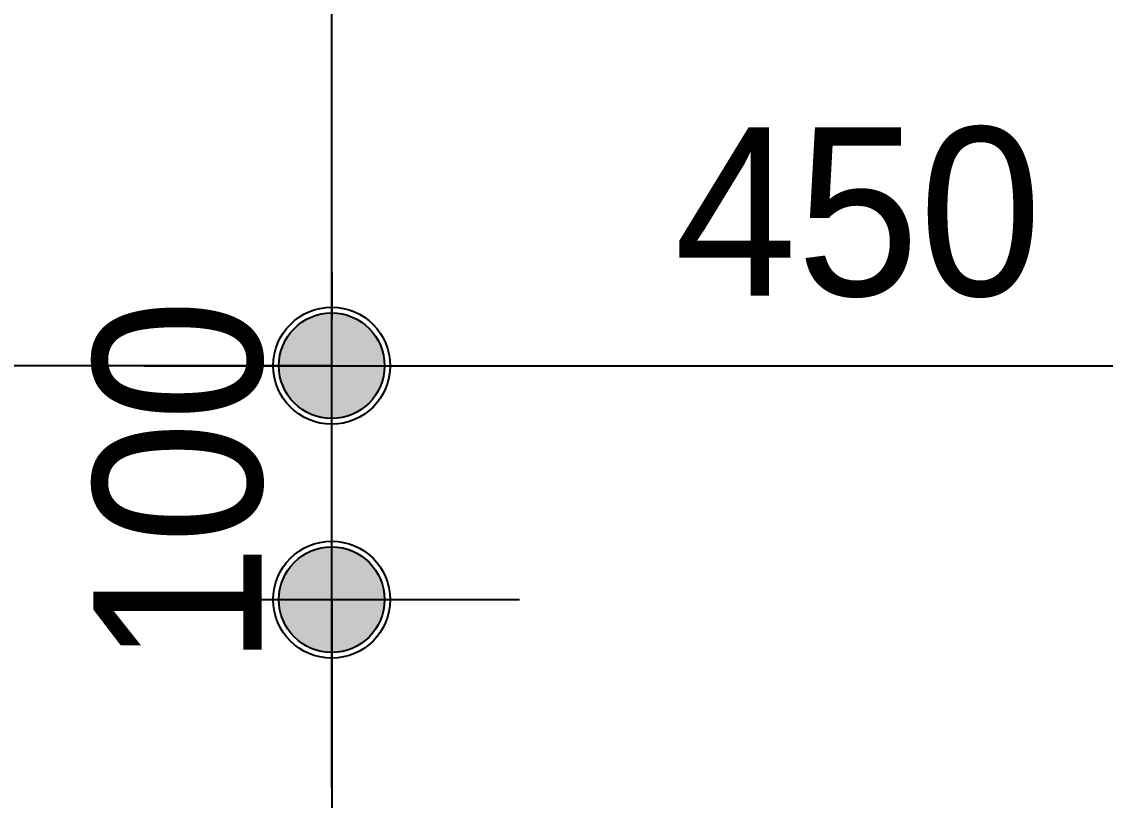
# Model space of a CAD drawing. Header units: millimetres. Extents: x 346859 to 753976, y -86090 to 5333.
# Drawn here: x 432757.6 to 433221, y -23292.7 to -22959.8 of the extents above; entities that cross this region are included whole.
import ezdxf

# ---------------------------------------------------------------- set-up
doc = ezdxf.new("R2010")
doc.units = ezdxf.units.MM
doc.header["$LTSCALE"] = 60
doc.layers.add('07-DIM WAL', color=5, linetype='Continuous')
doc.layers.add('RC-LIGHT', color=7, linetype='Continuous')
doc.styles.add('YOURNAME', font='HY울릉도M.TTF')
doc.dimstyles.new('40', dxfattribs={"dimscale": 40, "dimtxt": 1.8, "dimasz": 0.9, "dimexe": 0.5, "dimexo": 1, "dimgap": 0.7, "dimtad": 1, "dimdec": 0, "dimzin": 0, "dimdsep": 46, "dimtxsty": 'YOURNAME', "dimblk": 'NONE', "dimcen": 0, "dimclrd": 1, "dimclre": 1, "dimclrt": 7, "dimadec": 0, "dimazin": 0, "dimtfac": 1, "dimtdec": 0, "dimtix": 1, "dimtmove": 2, "dimatfit": 3, "dimldrblk": 'NONE', "dimfxl": 1, "dimtolj": 1, "dimtzin": 0, "dimarcsym": 0})

# ---------------------------------------------------------------- blocks, each defined once
blk = doc.blocks.new('1')
at = {"linetype": 'Continuous'}
h = blk.add_hatch(color=4, dxfattribs=at)
h.dxf.hatch_style = 1
edge = h.paths.add_edge_path()
edge.add_arc((11539653.5, -14273503.79), 37.5, 0, 360)
at = {"color": 1, "linetype": 'Continuous'}
for p, q in [((11539653.5, -14273637.12), (11539653.5, -14273370.46)), ((11539520.17, -14273503.79), (11539786.83, -14273503.79))]:
    blk.add_line(p, q, dxfattribs=at)
at = {"color": 4, "linetype": 'Continuous'}
for radius in [41.5, 37.5]:
    blk.add_circle((11539653.5, -14273503.79), radius, dxfattribs=at)
blk = doc.blocks.new('*D276')
at = {"layer": '07-DIM WAL', "color": 1, "lineweight": -2, "transparency": 16777216}
for p, q in [((432890.21, -23066.94), (432890.21, -23086.94)), ((433340.21, -23066.94), (433340.21, -23086.94)), ((432890.21, -23106.94), (433340.21, -23106.94))]:
    blk.add_line(p, q, dxfattribs=at)
at = {"layer": 'Defpoints', "color": 0, "transparency": 16777216}
for p in [(432890.21, -23106.94), (433340.21, -23106.94), (433340.21, -23106.94)]:
    blk.add_point(p, dxfattribs=at)
at = {"layer": '07-DIM WAL', "color": 7, "transparency": 16777216, "insert": (433115.21, -23041.5), "char_height": 72, "attachment_point": 5, "style": 'YOURNAME'}
blk.add_mtext('\\A1;450', dxfattribs=at)
blk = doc.blocks.new('_None')
blk = doc.blocks.new('*D277')
at = {"layer": '07-DIM WAL', "color": 1, "lineweight": -2, "transparency": 16777216}
for p, q in [((432440.21, -23066.94), (432440.21, -23086.94)), ((432890.21, -23066.94), (432890.21, -23086.94)), ((432890.21, -23106.94), (432440.21, -23106.94))]:
    blk.add_line(p, q, dxfattribs=at)
at = {"layer": 'Defpoints', "color": 0, "transparency": 16777216}
for p in [(432440.21, -23106.94), (432440.21, -23106.94), (432890.21, -23106.94)]:
    blk.add_point(p, dxfattribs=at)
at = {"layer": '07-DIM WAL', "color": 7, "transparency": 16777216, "insert": (432665.21, -23041.5), "char_height": 72, "attachment_point": 5, "style": 'YOURNAME'}
blk.add_mtext('\\A1;450', dxfattribs=at)
blk = doc.blocks.new('*D278')
at = {"layer": '07-DIM WAL', "color": 1, "lineweight": -2, "transparency": 16777216}
for p, q in [((432890.21, -23242.94), (432890.21, -23070.94)), ((432850.21, -23106.94), (432870.21, -23106.94)), ((432850.21, -23206.94), (432870.21, -23206.94))]:
    blk.add_line(p, q, dxfattribs=at)
at = {"layer": 'Defpoints', "color": 0, "transparency": 16777216}
for p in [(432890.21, -23106.94), (432890.21, -23106.94), (432890.21, -23206.94)]:
    blk.add_point(p, dxfattribs=at)
at = {"layer": '07-DIM WAL', "color": 7, "transparency": 16777216, "insert": (432824.77, -23156.94), "char_height": 72, "attachment_point": 5, "rotation": 90, "style": 'YOURNAME'}
blk.add_mtext('\\A1;100', dxfattribs=at)
blk = doc.blocks.new('*D279')
at = {"layer": '07-DIM WAL', "color": 1, "lineweight": -2, "transparency": 16777216}
for p, q in [((432850.21, -23206.94), (432870.21, -23206.94)), ((432890.21, -23206.94), (432890.21, -24651.44)), ((432850.21, -24651.44), (432870.21, -24651.44))]:
    blk.add_line(p, q, dxfattribs=at)
at = {"layer": 'Defpoints', "color": 0, "transparency": 16777216}
for p in [(432890.21, -23206.94), (432890.21, -24651.44), (432890.21, -24651.44)]:
    blk.add_point(p, dxfattribs=at)
at = {"layer": '07-DIM WAL', "color": 7, "transparency": 16777216, "insert": (432825.49, -23929.19), "char_height": 72, "attachment_point": 5, "rotation": 90, "style": 'YOURNAME'}
blk.add_mtext('\\A1;1445', dxfattribs=at)
blk = doc.blocks.new('*D280')
at = {"layer": '07-DIM WAL', "color": 1, "lineweight": -2, "transparency": 16777216}
for p, q in [((432850.21, -21762.44), (432870.21, -21762.44)), ((432890.21, -23106.94), (432890.21, -21762.44)), ((432850.21, -23106.94), (432870.21, -23106.94))]:
    blk.add_line(p, q, dxfattribs=at)
at = {"layer": 'Defpoints', "color": 0, "transparency": 16777216}
for p in [(432890.21, -21762.44), (432890.21, -21762.44), (432890.21, -23106.94)]:
    blk.add_point(p, dxfattribs=at)
at = {"layer": '07-DIM WAL', "color": 7, "transparency": 16777216, "insert": (432824.77, -22434.69), "char_height": 72, "attachment_point": 5, "rotation": 90, "style": 'YOURNAME'}
blk.add_mtext('\\A1;1344', dxfattribs=at)

msp = doc.modelspace()

# ---------------------------------------------------------------- block references
at = {"layer": 'RC-LIGHT', "xscale": 0.6024096385271789, "yscale": 0.6024096385271789, "zscale": 0.6024096385271789}
for p in [(-6518708.28, 8575389.32), (-6518708.28, 8575289.32)]:
    msp.add_blockref('1', p, dxfattribs=at)

# ---------------------------------------------------------------- dimensions: what is measured, and where the dimension line sits
at = {"layer": '07-DIM WAL'}
for base, p1, p2, picture, middle in [((432890.21219895, -21762.4390389), (432890.21219895, -23106.9390389), (432890.21219895, -21762.4390389), '*D280', (432824.77411639, -22434.6890389)), ((432890.21, -23106.94), (432890.21, -23206.94), (432890.21, -23106.94), '*D278', (432824.77, -23156.94)), ((432890.21219895, -24651.4390389), (432890.21219895, -23206.9390389), (432890.21219895, -24651.4390389), '*D279', (432825.49315767, -23929.1890389))]:
    dim = msp.add_linear_dim(base=base, p1=p1, p2=p2, angle=90, dimstyle='40', dxfattribs=at)
    dim.commit()
    dim.dimension.update_dxf_attribs({"geometry": picture, "text_midpoint": middle})
for base, p2, picture, middle in [((432440.21, -23106.94), (432440.21, -23106.94), '*D277', (432665.21, -23041.5)), ((433340.21, -23106.94), (433340.21, -23106.94), '*D276', (433115.21, -23041.5))]:
    dim = msp.add_linear_dim(base=base, p1=(432890.21, -23106.94), p2=p2, dimstyle='40', dxfattribs=at)
    dim.commit()
    dim.dimension.update_dxf_attribs({"geometry": picture, "text_midpoint": middle})

doc.saveas('drawing.dxf')
